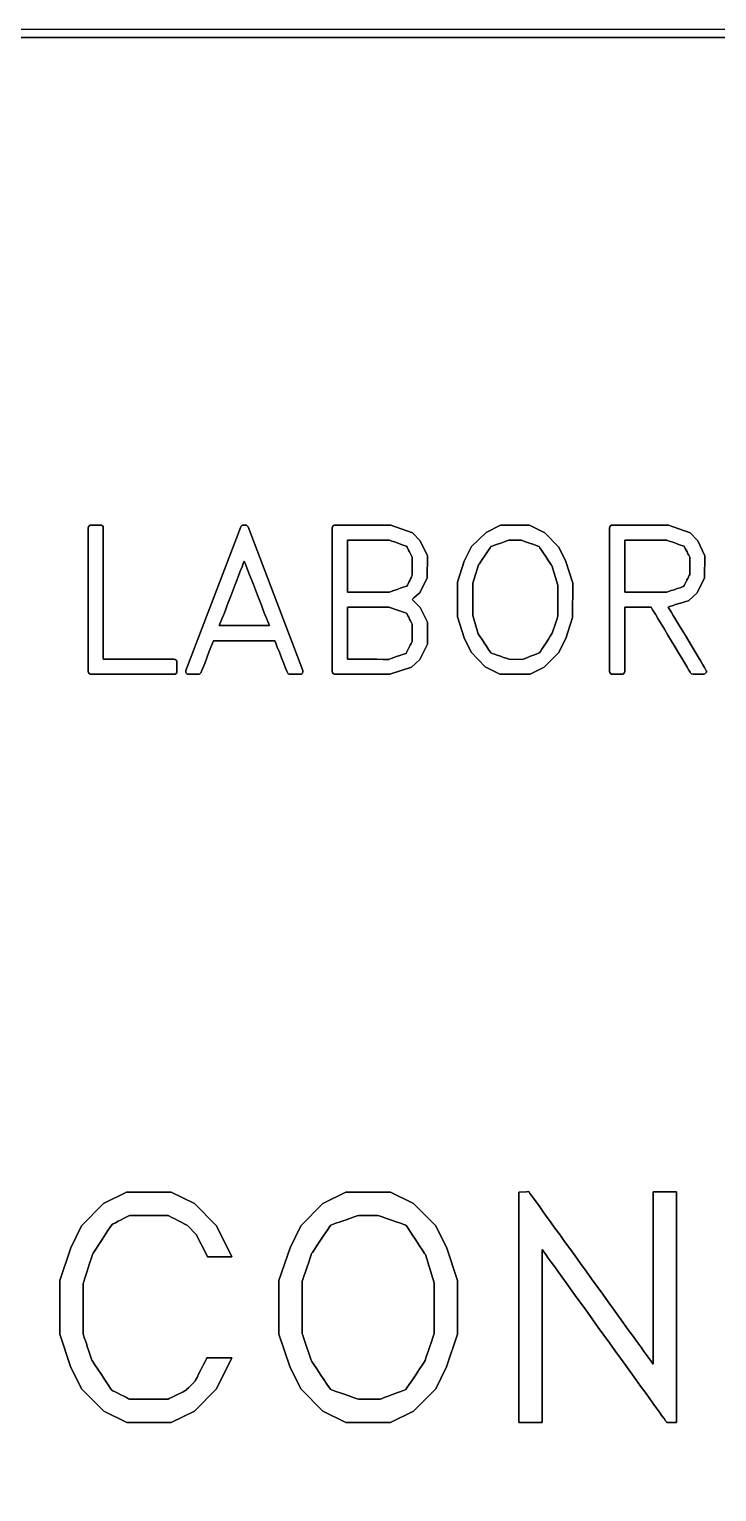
# Model space of a CAD drawing. Extents: x 5.5 to 12.5, y 5.1 to 18.5.
# Drawn here: x 10.56 to 11.406, y 16.7 to 18.498 of the extents above; entities that cross this region are included whole.
import ezdxf

# ---------------------------------------------------------------- set-up
doc = ezdxf.new("R2010")
doc.units = 0
doc.header["$MEASUREMENT"] = 0
doc.layers.get('0').update_dxf_attribs({"linetype": 'CONTINUOUS'})

msp = doc.modelspace()

# ---------------------------------------------------------------- linework, layer by layer
at = {"color": 7}
for points in [[(10.9494, 17.068), (11.0031, 17.068), (11.0042, 17.068), (11.0327, 17.0541), (11.06, 17.0267), (11.0734, 16.999), (11.0868, 16.9593), (11.0868, 16.8934), (11.0731, 16.8531), (11.06, 16.826), (11.0327, 16.7986), (11.0042, 16.7847), (10.9494, 16.7847), (10.9211, 16.7986), (10.8939, 16.826), (10.8805, 16.8536), (10.867, 16.8934), (10.867, 16.9593), (10.8808, 16.9995), (10.8939, 17.0267), (10.9211, 17.0541)], [(10.8808, 16.9995), (10.867, 16.9593), (10.867, 16.8934), (10.8805, 16.8536), (10.8939, 16.826), (10.9211, 16.7986), (10.9494, 16.7847), (11.0042, 16.7847), (11.0327, 16.7986), (11.06, 16.826), (11.0731, 16.8531), (11.0868, 16.8934), (11.0868, 16.9593), (11.0734, 16.999), (11.06, 17.0267), (11.0327, 17.0541), (11.0042, 17.068), (11.0031, 17.068), (10.9494, 17.068), (10.9211, 17.0541), (10.8939, 17.0267)]]:
    msp.add_lwpolyline(points, close=True, dxfattribs=at)
for points, knots in [([(12.1297, 18.4983), (12.1297, 18.4983), (5.8796, 18.4983), (5.8796, 18.4983), (5.6701, 18.4983), (5.4996, 18.3279), (5.4996, 18.1183), (5.4996, 18.1183), (5.4996, 5.8684), (5.4996, 5.8684), (5.4996, 5.6589), (5.6701, 5.4884), (5.8796, 5.4884), (5.8796, 5.4884), (12.1297, 5.4884), (12.1297, 5.4884), (12.3391, 5.4884), (12.5097, 5.6589), (12.5097, 5.8684), (12.5097, 5.8684), (12.5097, 18.1183), (12.5097, 18.1183), (12.5097, 18.3279), (12.3391, 18.4983), (12.1297, 18.4983)], [0, 0, 0, 0, 1, 1, 1, 2, 2, 2, 3, 3, 3, 4, 4, 4, 5, 5, 5, 6, 6, 6, 7, 7, 7, 8, 8, 8, 8]), ([(12.1297, 18.4883), (12.1297, 18.4883), (5.8796, 18.4883), (5.8796, 18.4883), (5.6756, 18.4883), (5.5096, 18.3224), (5.5096, 18.1183), (5.5096, 18.1183), (5.5096, 5.8684), (5.5096, 5.8684), (5.5096, 5.6644), (5.6756, 5.4984), (5.8796, 5.4984), (5.8796, 5.4984), (12.1297, 5.4984), (12.1297, 5.4984), (12.1724, 5.4984), (12.213, 5.5056), (12.2513, 5.519), (12.2513, 5.519), (12.2489, 5.519), (12.2489, 5.519), (12.2489, 5.519), (12.2382, 5.5232), (12.2382, 5.5232), (12.2382, 5.5232), (12.2341, 5.5273), (12.2341, 5.5273), (12.2341, 5.5273), (12.231, 5.5332), (12.231, 5.5332), (12.2313, 5.5325), (12.2323, 5.5325), (12.233, 5.5321), (12.2327, 5.5328), (12.2323, 5.5339), (12.2323, 5.5339), (12.232, 5.5345), (12.2316, 5.5352), (12.2316, 5.5359), (12.2316, 5.537), (12.2323, 5.538), (12.2334, 5.5383), (12.2351, 5.539), (12.2365, 5.5383), (12.2372, 5.5363), (12.2372, 5.5363), (12.2378, 5.5356), (12.2382, 5.5349), (12.2382, 5.5352), (12.2389, 5.5356), (12.2389, 5.5359), (12.2389, 5.5363), (12.2389, 5.5366), (12.2385, 5.537), (12.2385, 5.537), (12.2406, 5.5321), (12.2406, 5.5321), (12.2406, 5.5321), (12.2423, 5.5304), (12.2434, 5.5297), (12.2444, 5.5294), (12.2502, 5.5273), (12.2502, 5.5273), (12.2502, 5.5273), (12.2578, 5.527), (12.2578, 5.527), (12.2578, 5.527), (12.2647, 5.5294), (12.2661, 5.5297), (12.2668, 5.5304), (12.2699, 5.5335), (12.2706, 5.5342), (12.2709, 5.5356), (12.273, 5.5414), (12.273, 5.5414), (12.273, 5.5414), (12.2733, 5.5463), (12.2733, 5.5463), (12.2733, 5.5463), (12.2709, 5.5528), (12.2706, 5.5542), (12.2699, 5.5549), (12.2668, 5.558), (12.2657, 5.559), (12.2647, 5.5594), (12.2589, 5.5614), (12.2589, 5.5614), (12.2589, 5.5614), (12.2513, 5.5614), (12.2513, 5.5614), (12.2513, 5.5614), (12.2444, 5.5594), (12.243, 5.559), (12.2423, 5.558), (12.2396, 5.5552), (12.2396, 5.5552), (12.2385, 5.5542), (12.2368, 5.5538), (12.2354, 5.5545), (12.2341, 5.5552), (12.2334, 5.5566), (12.2334, 5.558), (12.2334, 5.558), (12.2368, 5.5879), (12.2368, 5.5879), (12.2368, 5.5897), (12.2385, 5.591), (12.2403, 5.591), (12.2403, 5.591), (12.2713, 5.591), (12.2713, 5.591), (12.2733, 5.591), (12.2747, 5.589), (12.2747, 5.5869), (12.2747, 5.5848), (12.2733, 5.5828), (12.2713, 5.5828), (12.2713, 5.5828), (12.2496, 5.5828), (12.2447, 5.5828), (12.244, 5.5793), (12.2437, 5.5735), (12.243, 5.5676), (12.2461, 5.5687), (12.2499, 5.5697), (12.2499, 5.5697), (12.2499, 5.5697), (12.2602, 5.5697), (12.2602, 5.5697), (12.2602, 5.5697), (12.2695, 5.5666), (12.2695, 5.5666), (12.2702, 5.5662), (12.2706, 5.5659), (12.2709, 5.5656), (12.2709, 5.5656), (12.2775, 5.5594), (12.2775, 5.5594), (12.2778, 5.559), (12.2781, 5.5583), (12.2781, 5.558), (12.2781, 5.558), (12.2816, 5.5473), (12.2816, 5.5473), (12.2816, 5.5473), (12.2812, 5.5401), (12.2812, 5.5401), (12.2812, 5.5401), (12.2781, 5.5308), (12.2781, 5.5308), (12.2781, 5.5301), (12.2778, 5.5297), (12.2775, 5.5294), (12.2775, 5.5294), (12.2771, 5.529), (12.2771, 5.529), (12.408, 5.5862), (12.4997, 5.7168), (12.4997, 5.8684), (12.4997, 5.8684), (12.4997, 18.1183), (12.4997, 18.1183), (12.4997, 18.3224), (12.3336, 18.4883), (12.1297, 18.4883)], [0, 0, 0, 0, 1, 1, 1, 2, 2, 2, 3, 3, 3, 4, 4, 4, 5, 5, 5, 6, 6, 6, 7, 7, 7, 8, 8, 8, 9, 9, 9, 10, 10, 10, 11, 11, 11, 12, 12, 12, 13, 13, 13, 14, 14, 14, 15, 15, 15, 16, 16, 16, 17, 17, 17, 18, 18, 18, 19, 19, 19, 20, 20, 20, 21, 21, 21, 22, 22, 22, 23, 23, 23, 24, 24, 24, 25, 25, 25, 26, 26, 26, 27, 27, 27, 28, 28, 28, 29, 29, 29, 30, 30, 30, 31, 31, 31, 32, 32, 32, 33, 33, 33, 34, 34, 34, 35, 35, 35, 36, 36, 36, 37, 37, 37, 38, 38, 38, 39, 39, 39, 40, 40, 40, 41, 41, 41, 42, 42, 42, 43, 43, 43, 44, 44, 44, 45, 45, 45, 46, 46, 46, 47, 47, 47, 48, 48, 48, 49, 49, 49, 50, 50, 50, 51, 51, 51, 52, 52, 52, 53, 53, 53, 54, 54, 54, 55, 55, 55, 55]), ([(12.4997, 5.8684), (12.4997, 5.7168), (12.408, 5.5862), (12.2771, 5.529), (12.2771, 5.529), (12.2775, 5.5294), (12.2775, 5.5294), (12.2778, 5.5297), (12.2781, 5.5301), (12.2781, 5.5308), (12.2781, 5.5308), (12.2812, 5.5401), (12.2812, 5.5401), (12.2812, 5.5401), (12.2816, 5.5473), (12.2816, 5.5473), (12.2816, 5.5473), (12.2781, 5.558), (12.2781, 5.558), (12.2781, 5.5583), (12.2778, 5.559), (12.2775, 5.5594), (12.2775, 5.5594), (12.2709, 5.5656), (12.2709, 5.5656), (12.2706, 5.5659), (12.2702, 5.5662), (12.2695, 5.5666), (12.2695, 5.5666), (12.2602, 5.5697), (12.2602, 5.5697), (12.2602, 5.5697), (12.2499, 5.5697), (12.2499, 5.5697), (12.2499, 5.5697), (12.2461, 5.5687), (12.243, 5.5676), (12.2437, 5.5735), (12.244, 5.5793), (12.2447, 5.5828), (12.2496, 5.5828), (12.2713, 5.5828), (12.2713, 5.5828), (12.2733, 5.5828), (12.2747, 5.5848), (12.2747, 5.5869), (12.2747, 5.589), (12.2733, 5.591), (12.2713, 5.591), (12.2713, 5.591), (12.2403, 5.591), (12.2403, 5.591), (12.2385, 5.591), (12.2368, 5.5897), (12.2368, 5.5879), (12.2368, 5.5879), (12.2334, 5.558), (12.2334, 5.558), (12.2334, 5.5566), (12.2341, 5.5552), (12.2354, 5.5545), (12.2368, 5.5538), (12.2385, 5.5542), (12.2396, 5.5552), (12.2396, 5.5552), (12.2423, 5.558), (12.243, 5.559), (12.2444, 5.5594), (12.2513, 5.5614), (12.2513, 5.5614), (12.2513, 5.5614), (12.2589, 5.5614), (12.2589, 5.5614), (12.2589, 5.5614), (12.2647, 5.5594), (12.2657, 5.559), (12.2668, 5.558), (12.2699, 5.5549), (12.2706, 5.5542), (12.2709, 5.5528), (12.2733, 5.5463), (12.2733, 5.5463), (12.2733, 5.5463), (12.273, 5.5414), (12.273, 5.5414), (12.273, 5.5414), (12.2709, 5.5356), (12.2706, 5.5342), (12.2699, 5.5335), (12.2668, 5.5304), (12.2661, 5.5297), (12.2647, 5.5294), (12.2578, 5.527), (12.2578, 5.527), (12.2578, 5.527), (12.2502, 5.5273), (12.2502, 5.5273), (12.2502, 5.5273), (12.2444, 5.5294), (12.2434, 5.5297), (12.2423, 5.5304), (12.2406, 5.5321), (12.2406, 5.5321), (12.2406, 5.5321), (12.2385, 5.537), (12.2385, 5.537), (12.2389, 5.5366), (12.2389, 5.5363), (12.2389, 5.5359), (12.2389, 5.5356), (12.2382, 5.5352), (12.2382, 5.5349), (12.2378, 5.5356), (12.2372, 5.5363), (12.2372, 5.5363), (12.2365, 5.5383), (12.2351, 5.539), (12.2334, 5.5383), (12.2323, 5.538), (12.2316, 5.537), (12.2316, 5.5359), (12.2316, 5.5352), (12.232, 5.5345), (12.2323, 5.5339), (12.2323, 5.5339), (12.2327, 5.5328), (12.233, 5.5321), (12.2323, 5.5325), (12.2313, 5.5325), (12.231, 5.5332), (12.231, 5.5332), (12.2341, 5.5273), (12.2341, 5.5273), (12.2341, 5.5273), (12.2382, 5.5232), (12.2382, 5.5232), (12.2382, 5.5232), (12.2489, 5.519), (12.2489, 5.519), (12.2489, 5.519), (12.2513, 5.519), (12.2513, 5.519), (12.213, 5.5056), (12.1724, 5.4984), (12.1297, 5.4984), (12.1297, 5.4984), (5.8796, 5.4984), (5.8796, 5.4984), (5.6756, 5.4984), (5.5096, 5.6644), (5.5096, 5.8684), (5.5096, 5.8684), (5.5096, 18.1183), (5.5096, 18.1183), (5.5096, 18.3224), (5.6756, 18.4883), (5.8796, 18.4883), (5.8796, 18.4883), (12.1297, 18.4883), (12.1297, 18.4883), (12.3336, 18.4883), (12.4997, 18.3224), (12.4997, 18.1183), (12.4997, 18.1183), (12.4997, 5.8684), (12.4997, 5.8684)], [0, 0, 0, 0, 1, 1, 1, 2, 2, 2, 3, 3, 3, 4, 4, 4, 5, 5, 5, 6, 6, 6, 7, 7, 7, 8, 8, 8, 9, 9, 9, 10, 10, 10, 11, 11, 11, 12, 12, 12, 13, 13, 13, 14, 14, 14, 15, 15, 15, 16, 16, 16, 17, 17, 17, 18, 18, 18, 19, 19, 19, 20, 20, 20, 21, 21, 21, 22, 22, 22, 23, 23, 23, 24, 24, 24, 25, 25, 25, 26, 26, 26, 27, 27, 27, 28, 28, 28, 29, 29, 29, 30, 30, 30, 31, 31, 31, 32, 32, 32, 33, 33, 33, 34, 34, 34, 35, 35, 35, 36, 36, 36, 37, 37, 37, 38, 38, 38, 39, 39, 39, 40, 40, 40, 41, 41, 41, 42, 42, 42, 43, 43, 43, 44, 44, 44, 45, 45, 45, 46, 46, 46, 47, 47, 47, 48, 48, 48, 49, 49, 49, 50, 50, 50, 51, 51, 51, 52, 52, 52, 53, 53, 53, 54, 54, 54, 55, 55, 55, 55]), ([(10.6324, 17.885), (10.6324, 17.8869), (10.6341, 17.8885), (10.6359, 17.8885), (10.6359, 17.8885), (10.6476, 17.8885), (10.6476, 17.8885), (10.6497, 17.8885), (10.651, 17.8869), (10.651, 17.885), (10.651, 17.885), (10.651, 17.7302), (10.651, 17.7235), (10.6576, 17.7235), (10.7378, 17.7235), (10.7378, 17.7235), (10.7399, 17.7235), (10.7416, 17.7219), (10.7416, 17.72), (10.7416, 17.72), (10.7416, 17.7083), (10.7416, 17.7083), (10.7416, 17.7064), (10.7399, 17.7049), (10.7378, 17.7049), (10.7378, 17.7049), (10.6359, 17.7049), (10.6359, 17.7049), (10.6341, 17.7049), (10.6324, 17.7064), (10.6324, 17.7083), (10.6324, 17.7083), (10.6324, 17.885), (10.6324, 17.885)], [0, 0, 0, 0, 1, 1, 1, 2, 2, 2, 3, 3, 3, 4, 4, 4, 5, 5, 5, 6, 6, 6, 7, 7, 7, 8, 8, 8, 9, 9, 9, 10, 10, 10, 11, 11, 11, 11]), ([(10.6359, 17.7049), (10.6359, 17.7049), (10.7378, 17.7049), (10.7378, 17.7049), (10.7399, 17.7049), (10.7416, 17.7064), (10.7416, 17.7083), (10.7416, 17.7083), (10.7416, 17.72), (10.7416, 17.72), (10.7416, 17.7219), (10.7399, 17.7235), (10.7378, 17.7235), (10.7378, 17.7235), (10.6576, 17.7235), (10.651, 17.7235), (10.651, 17.7302), (10.651, 17.885), (10.651, 17.885), (10.651, 17.8869), (10.6497, 17.8885), (10.6476, 17.8885), (10.6476, 17.8885), (10.6359, 17.8885), (10.6359, 17.8885), (10.6341, 17.8885), (10.6324, 17.8869), (10.6324, 17.885), (10.6324, 17.885), (10.6324, 17.7083), (10.6324, 17.7083), (10.6324, 17.7064), (10.6341, 17.7049), (10.6359, 17.7049)], [0, 0, 0, 0, 1, 1, 1, 2, 2, 2, 3, 3, 3, 4, 4, 4, 5, 5, 5, 6, 6, 6, 7, 7, 7, 8, 8, 8, 9, 9, 9, 10, 10, 10, 11, 11, 11, 11]), ([(10.7527, 17.7095), (10.7527, 17.7095), (10.8202, 17.8862), (10.8202, 17.8862), (10.8205, 17.8876), (10.8219, 17.8885), (10.8233, 17.8885), (10.8233, 17.8885), (10.8257, 17.8885), (10.8257, 17.8885), (10.8271, 17.8885), (10.8285, 17.8876), (10.8291, 17.8862), (10.8291, 17.8862), (10.8963, 17.7095), (10.8963, 17.7095), (10.8967, 17.7085), (10.8967, 17.7073), (10.896, 17.7064), (10.8953, 17.7054), (10.8943, 17.7049), (10.8932, 17.7049), (10.8932, 17.7049), (10.8805, 17.7049), (10.8805, 17.7049), (10.8791, 17.7049), (10.8777, 17.7057), (10.8774, 17.7071), (10.8774, 17.7071), (10.8636, 17.7422), (10.8619, 17.746), (10.8577, 17.746), (10.7909, 17.746), (10.7864, 17.746), (10.785, 17.7422), (10.7713, 17.7071), (10.7713, 17.7071), (10.7706, 17.7057), (10.7695, 17.7049), (10.7678, 17.7049), (10.7678, 17.7049), (10.7558, 17.7049), (10.7558, 17.7049), (10.7547, 17.7049), (10.7537, 17.7054), (10.753, 17.7064), (10.7523, 17.7073), (10.7523, 17.7085), (10.7527, 17.7095)], [0, 0, 0, 0, 1, 1, 1, 2, 2, 2, 3, 3, 3, 4, 4, 4, 5, 5, 5, 6, 6, 6, 7, 7, 7, 8, 8, 8, 9, 9, 9, 10, 10, 10, 11, 11, 11, 12, 12, 12, 13, 13, 13, 14, 14, 14, 15, 15, 15, 16, 16, 16, 16]), ([(10.7558, 17.7049), (10.7558, 17.7049), (10.7678, 17.7049), (10.7678, 17.7049), (10.7695, 17.7049), (10.7706, 17.7057), (10.7713, 17.7071), (10.7713, 17.7071), (10.785, 17.7422), (10.7864, 17.746), (10.7909, 17.746), (10.8577, 17.746), (10.8619, 17.746), (10.8636, 17.7422), (10.8774, 17.7071), (10.8774, 17.7071), (10.8777, 17.7057), (10.8791, 17.7049), (10.8805, 17.7049), (10.8805, 17.7049), (10.8932, 17.7049), (10.8932, 17.7049), (10.8943, 17.7049), (10.8953, 17.7054), (10.896, 17.7064), (10.8967, 17.7073), (10.8967, 17.7085), (10.8963, 17.7095), (10.8963, 17.7095), (10.8291, 17.8862), (10.8291, 17.8862), (10.8285, 17.8876), (10.8271, 17.8885), (10.8257, 17.8885), (10.8257, 17.8885), (10.8233, 17.8885), (10.8233, 17.8885), (10.8219, 17.8885), (10.8205, 17.8876), (10.8202, 17.8862), (10.8202, 17.8862), (10.7527, 17.7095), (10.7527, 17.7095), (10.7523, 17.7085), (10.7523, 17.7073), (10.753, 17.7064), (10.7537, 17.7054), (10.7547, 17.7049), (10.7558, 17.7049)], [0, 0, 0, 0, 1, 1, 1, 2, 2, 2, 3, 3, 3, 4, 4, 4, 5, 5, 5, 6, 6, 6, 7, 7, 7, 8, 8, 8, 9, 9, 9, 10, 10, 10, 11, 11, 11, 12, 12, 12, 13, 13, 13, 14, 14, 14, 15, 15, 15, 16, 16, 16, 16]), ([(10.9325, 17.885), (10.9325, 17.8869), (10.9342, 17.8885), (10.9359, 17.8885), (10.9359, 17.8885), (11.0048, 17.8883), (11.0048, 17.8883), (11.0048, 17.8883), (11.0314, 17.8788), (11.0314, 17.8788), (11.0314, 17.8788), (11.041, 17.8692), (11.041, 17.8692), (11.041, 17.8692), (11.05, 17.8506), (11.05, 17.8506), (11.05, 17.8506), (11.0496, 17.8234), (11.0496, 17.8234), (11.0496, 17.8234), (11.0403, 17.8053), (11.0403, 17.8053), (11.0403, 17.8053), (11.0327, 17.7984), (11.031, 17.7968), (11.031, 17.7968), (11.0314, 17.7967), (11.0314, 17.7967), (11.0314, 17.7967), (11.041, 17.787), (11.041, 17.787), (11.041, 17.787), (11.0496, 17.7698), (11.0496, 17.7698), (11.0496, 17.7693), (11.05, 17.7688), (11.05, 17.7683), (11.05, 17.7683), (11.05, 17.7426), (11.05, 17.7426), (11.05, 17.7421), (11.0496, 17.7416), (11.0496, 17.741), (11.0496, 17.741), (11.0403, 17.7231), (11.0403, 17.7231), (11.0403, 17.7231), (11.03, 17.7135), (11.03, 17.7135), (11.03, 17.7135), (11.0035, 17.7049), (11.0035, 17.7049), (11.0035, 17.7049), (10.9359, 17.7049), (10.9359, 17.7049), (10.9342, 17.7049), (10.9325, 17.7064), (10.9325, 17.7083), (10.9325, 17.7083), (10.9325, 17.885), (10.9325, 17.885)], [0, 0, 0, 0, 1, 1, 1, 2, 2, 2, 3, 3, 3, 4, 4, 4, 5, 5, 5, 6, 6, 6, 7, 7, 7, 8, 8, 8, 9, 9, 9, 10, 10, 10, 11, 11, 11, 12, 12, 12, 13, 13, 13, 14, 14, 14, 15, 15, 15, 16, 16, 16, 17, 17, 17, 18, 18, 18, 19, 19, 19, 20, 20, 20, 20]), ([(10.9359, 17.7049), (10.9359, 17.7049), (11.0035, 17.7049), (11.0035, 17.7049), (11.0035, 17.7049), (11.03, 17.7135), (11.03, 17.7135), (11.03, 17.7135), (11.0403, 17.7231), (11.0403, 17.7231), (11.0403, 17.7231), (11.0496, 17.741), (11.0496, 17.741), (11.0496, 17.7416), (11.05, 17.7421), (11.05, 17.7426), (11.05, 17.7426), (11.05, 17.7683), (11.05, 17.7683), (11.05, 17.7688), (11.0496, 17.7693), (11.0496, 17.7698), (11.0496, 17.7698), (11.041, 17.787), (11.041, 17.787), (11.041, 17.787), (11.0314, 17.7967), (11.0314, 17.7967), (11.0314, 17.7967), (11.031, 17.7968), (11.031, 17.7968), (11.0327, 17.7984), (11.0403, 17.8053), (11.0403, 17.8053), (11.0403, 17.8053), (11.0496, 17.8234), (11.0496, 17.8234), (11.0496, 17.8234), (11.05, 17.8506), (11.05, 17.8506), (11.05, 17.8506), (11.041, 17.8692), (11.041, 17.8692), (11.041, 17.8692), (11.0314, 17.8788), (11.0314, 17.8788), (11.0314, 17.8788), (11.0048, 17.8883), (11.0048, 17.8883), (11.0048, 17.8883), (10.9359, 17.8885), (10.9359, 17.8885), (10.9342, 17.8885), (10.9325, 17.8869), (10.9325, 17.885), (10.9325, 17.885), (10.9325, 17.7083), (10.9325, 17.7083), (10.9325, 17.7064), (10.9342, 17.7049), (10.9359, 17.7049)], [0, 0, 0, 0, 1, 1, 1, 2, 2, 2, 3, 3, 3, 4, 4, 4, 5, 5, 5, 6, 6, 6, 7, 7, 7, 8, 8, 8, 9, 9, 9, 10, 10, 10, 11, 11, 11, 12, 12, 12, 13, 13, 13, 14, 14, 14, 15, 15, 15, 16, 16, 16, 17, 17, 17, 18, 18, 18, 19, 19, 19, 20, 20, 20, 20]), ([(11.0868, 17.8184), (11.0868, 17.8184), (11.0951, 17.844), (11.0951, 17.844), (11.0951, 17.844), (11.1041, 17.862), (11.1041, 17.862), (11.1041, 17.862), (11.122, 17.8795), (11.122, 17.8795), (11.122, 17.8795), (11.1389, 17.8881), (11.1389, 17.8881), (11.1395, 17.8883), (11.1399, 17.8885), (11.1406, 17.8885), (11.1406, 17.8885), (11.1743, 17.8885), (11.1743, 17.8885), (11.175, 17.8885), (11.1754, 17.8883), (11.1761, 17.8881), (11.1761, 17.8881), (11.194, 17.8788), (11.194, 17.8788), (11.194, 17.8788), (11.2115, 17.8611), (11.2115, 17.8611), (11.2115, 17.8611), (11.2202, 17.8435), (11.2202, 17.8435), (11.2202, 17.8435), (11.2284, 17.8184), (11.2284, 17.8184), (11.2288, 17.818), (11.2288, 17.8177), (11.2288, 17.8173), (11.2288, 17.8173), (11.2284, 17.7746), (11.2284, 17.7746), (11.2284, 17.7746), (11.2198, 17.7491), (11.2198, 17.7491), (11.2198, 17.7491), (11.2109, 17.7312), (11.2109, 17.7312), (11.2109, 17.7312), (11.1933, 17.7136), (11.1933, 17.7136), (11.1933, 17.7136), (11.1761, 17.7052), (11.1761, 17.7052), (11.1754, 17.705), (11.175, 17.7049), (11.1743, 17.7049), (11.1743, 17.7049), (11.1406, 17.7049), (11.1406, 17.7049), (11.1399, 17.7049), (11.1395, 17.705), (11.1389, 17.7052), (11.1389, 17.7052), (11.1209, 17.7143), (11.1209, 17.7143), (11.1209, 17.7143), (11.1034, 17.7323), (11.1034, 17.7323), (11.1034, 17.7323), (11.0951, 17.7496), (11.0951, 17.7496), (11.0951, 17.7496), (11.0868, 17.7758), (11.0868, 17.7758), (11.0868, 17.7758), (11.0868, 17.8184), (11.0868, 17.8184)], [0, 0, 0, 0, 1, 1, 1, 2, 2, 2, 3, 3, 3, 4, 4, 4, 5, 5, 5, 6, 6, 6, 7, 7, 7, 8, 8, 8, 9, 9, 9, 10, 10, 10, 11, 11, 11, 12, 12, 12, 13, 13, 13, 14, 14, 14, 15, 15, 15, 16, 16, 16, 17, 17, 17, 18, 18, 18, 19, 19, 19, 20, 20, 20, 21, 21, 21, 22, 22, 22, 23, 23, 23, 24, 24, 24, 25, 25, 25, 25]), ([(11.1034, 17.7323), (11.1034, 17.7323), (11.1209, 17.7143), (11.1209, 17.7143), (11.1209, 17.7143), (11.1389, 17.7052), (11.1389, 17.7052), (11.1395, 17.705), (11.1399, 17.7049), (11.1406, 17.7049), (11.1406, 17.7049), (11.1743, 17.7049), (11.1743, 17.7049), (11.175, 17.7049), (11.1754, 17.705), (11.1761, 17.7052), (11.1761, 17.7052), (11.1933, 17.7136), (11.1933, 17.7136), (11.1933, 17.7136), (11.2109, 17.7312), (11.2109, 17.7312), (11.2109, 17.7312), (11.2198, 17.7491), (11.2198, 17.7491), (11.2198, 17.7491), (11.2284, 17.7746), (11.2284, 17.7746), (11.2284, 17.7746), (11.2288, 17.8173), (11.2288, 17.8173), (11.2288, 17.8177), (11.2288, 17.818), (11.2284, 17.8184), (11.2284, 17.8184), (11.2202, 17.8435), (11.2202, 17.8435), (11.2202, 17.8435), (11.2115, 17.8611), (11.2115, 17.8611), (11.2115, 17.8611), (11.194, 17.8788), (11.194, 17.8788), (11.194, 17.8788), (11.1761, 17.8881), (11.1761, 17.8881), (11.1754, 17.8883), (11.175, 17.8885), (11.1743, 17.8885), (11.1743, 17.8885), (11.1406, 17.8885), (11.1406, 17.8885), (11.1399, 17.8885), (11.1395, 17.8883), (11.1389, 17.8881), (11.1389, 17.8881), (11.122, 17.8795), (11.122, 17.8795), (11.122, 17.8795), (11.1041, 17.862), (11.1041, 17.862), (11.1041, 17.862), (11.0951, 17.844), (11.0951, 17.844), (11.0951, 17.844), (11.0868, 17.8184), (11.0868, 17.8184), (11.0868, 17.8184), (11.0868, 17.7758), (11.0868, 17.7758), (11.0868, 17.7758), (11.0951, 17.7496), (11.0951, 17.7496), (11.0951, 17.7496), (11.1034, 17.7323), (11.1034, 17.7323)], [0, 0, 0, 0, 1, 1, 1, 2, 2, 2, 3, 3, 3, 4, 4, 4, 5, 5, 5, 6, 6, 6, 7, 7, 7, 8, 8, 8, 9, 9, 9, 10, 10, 10, 11, 11, 11, 12, 12, 12, 13, 13, 13, 14, 14, 14, 15, 15, 15, 16, 16, 16, 17, 17, 17, 18, 18, 18, 19, 19, 19, 20, 20, 20, 21, 21, 21, 22, 22, 22, 23, 23, 23, 24, 24, 24, 25, 25, 25, 25]), ([(11.2739, 17.885), (11.2739, 17.8869), (11.2756, 17.8885), (11.2773, 17.8885), (11.2773, 17.8885), (11.3462, 17.8883), (11.3462, 17.8883), (11.3462, 17.8883), (11.3728, 17.8788), (11.3728, 17.8788), (11.3728, 17.8788), (11.3824, 17.8692), (11.3824, 17.8692), (11.3824, 17.8692), (11.391, 17.8506), (11.391, 17.8506), (11.391, 17.8506), (11.3907, 17.8234), (11.3907, 17.8234), (11.3907, 17.8234), (11.3817, 17.8053), (11.3817, 17.8053), (11.3817, 17.8053), (11.3714, 17.7958), (11.3714, 17.7958), (11.3714, 17.7958), (11.3483, 17.7884), (11.3459, 17.7877), (11.3514, 17.7788), (11.3924, 17.7102), (11.3924, 17.7102), (11.3928, 17.7095), (11.3931, 17.709), (11.3931, 17.7083), (11.3931, 17.7078), (11.3928, 17.7071), (11.3924, 17.7066), (11.3917, 17.7056), (11.3907, 17.7049), (11.3897, 17.7049), (11.3897, 17.7049), (11.3762, 17.7049), (11.3762, 17.7049), (11.3752, 17.7049), (11.3742, 17.7056), (11.3735, 17.7066), (11.3735, 17.7066), (11.327, 17.7841), (11.3249, 17.7874), (11.3218, 17.7874), (11.298, 17.7874), (11.2925, 17.7874), (11.2925, 17.781), (11.2925, 17.7083), (11.2925, 17.7083), (11.2925, 17.7064), (11.2911, 17.7049), (11.2891, 17.7049), (11.2891, 17.7049), (11.2773, 17.7049), (11.2773, 17.7049), (11.2756, 17.7049), (11.2739, 17.7064), (11.2739, 17.7083), (11.2739, 17.7083), (11.2739, 17.885), (11.2739, 17.885)], [0, 0, 0, 0, 1, 1, 1, 2, 2, 2, 3, 3, 3, 4, 4, 4, 5, 5, 5, 6, 6, 6, 7, 7, 7, 8, 8, 8, 9, 9, 9, 10, 10, 10, 11, 11, 11, 12, 12, 12, 13, 13, 13, 14, 14, 14, 15, 15, 15, 16, 16, 16, 17, 17, 17, 18, 18, 18, 19, 19, 19, 20, 20, 20, 21, 21, 21, 22, 22, 22, 22]), ([(11.2773, 17.7049), (11.2773, 17.7049), (11.2891, 17.7049), (11.2891, 17.7049), (11.2911, 17.7049), (11.2925, 17.7064), (11.2925, 17.7083), (11.2925, 17.7083), (11.2925, 17.781), (11.2925, 17.7874), (11.298, 17.7874), (11.3218, 17.7874), (11.3249, 17.7874), (11.327, 17.7841), (11.3735, 17.7066), (11.3735, 17.7066), (11.3742, 17.7056), (11.3752, 17.7049), (11.3762, 17.7049), (11.3762, 17.7049), (11.3897, 17.7049), (11.3897, 17.7049), (11.3907, 17.7049), (11.3917, 17.7056), (11.3924, 17.7066), (11.3928, 17.7071), (11.3931, 17.7078), (11.3931, 17.7083), (11.3931, 17.709), (11.3928, 17.7095), (11.3924, 17.7102), (11.3924, 17.7102), (11.3514, 17.7788), (11.3459, 17.7877), (11.3483, 17.7884), (11.3714, 17.7958), (11.3714, 17.7958), (11.3714, 17.7958), (11.3817, 17.8053), (11.3817, 17.8053), (11.3817, 17.8053), (11.3907, 17.8234), (11.3907, 17.8234), (11.3907, 17.8234), (11.391, 17.8506), (11.391, 17.8506), (11.391, 17.8506), (11.3824, 17.8692), (11.3824, 17.8692), (11.3824, 17.8692), (11.3728, 17.8788), (11.3728, 17.8788), (11.3728, 17.8788), (11.3462, 17.8883), (11.3462, 17.8883), (11.3462, 17.8883), (11.2773, 17.8885), (11.2773, 17.8885), (11.2756, 17.8885), (11.2739, 17.8869), (11.2739, 17.885), (11.2739, 17.885), (11.2739, 17.7083), (11.2739, 17.7083), (11.2739, 17.7064), (11.2756, 17.7049), (11.2773, 17.7049)], [0, 0, 0, 0, 1, 1, 1, 2, 2, 2, 3, 3, 3, 4, 4, 4, 5, 5, 5, 6, 6, 6, 7, 7, 7, 8, 8, 8, 9, 9, 9, 10, 10, 10, 11, 11, 11, 12, 12, 12, 13, 13, 13, 14, 14, 14, 15, 15, 15, 16, 16, 16, 17, 17, 17, 18, 18, 18, 19, 19, 19, 20, 20, 20, 21, 21, 21, 22, 22, 22, 22]), ([(11.031, 17.8268), (11.031, 17.8282), (11.031, 17.8473), (11.031, 17.8489), (11.0303, 17.8502), (11.0252, 17.8604), (11.0241, 17.8625), (11.0217, 17.8632), (11.0031, 17.8699), (11.0031, 17.8699), (11.0031, 17.8699), (10.9573, 17.8699), (10.9514, 17.8699), (10.9514, 17.8639), (10.9514, 17.812), (10.9514, 17.806), (10.9573, 17.806), (11.0021, 17.8058), (11.0021, 17.8058), (11.0021, 17.8058), (11.0221, 17.8127), (11.0245, 17.8134), (11.0255, 17.8155), (11.0307, 17.8254), (11.031, 17.8268)], [0, 0, 0, 0, 1, 1, 1, 2, 2, 2, 3, 3, 3, 4, 4, 4, 5, 5, 5, 6, 6, 6, 7, 7, 7, 8, 8, 8, 8]), ([(10.9514, 17.806), (10.9514, 17.812), (10.9514, 17.8639), (10.9514, 17.8699), (10.9573, 17.8699), (11.0031, 17.8699), (11.0031, 17.8699), (11.0031, 17.8699), (11.0217, 17.8632), (11.0241, 17.8625), (11.0252, 17.8604), (11.0303, 17.8502), (11.031, 17.8489), (11.031, 17.8473), (11.031, 17.8282), (11.031, 17.8268), (11.0307, 17.8254), (11.0255, 17.8155), (11.0245, 17.8134), (11.0221, 17.8127), (11.0021, 17.8058), (11.0021, 17.8058), (11.0021, 17.8058), (10.9573, 17.806), (10.9514, 17.806)], [0, 0, 0, 0, 1, 1, 1, 2, 2, 2, 3, 3, 3, 4, 4, 4, 5, 5, 5, 6, 6, 6, 7, 7, 7, 8, 8, 8, 8]), ([(11.1278, 17.7312), (11.1299, 17.7304), (11.1499, 17.7235), (11.1499, 17.7235), (11.1499, 17.7235), (11.1668, 17.7233), (11.1668, 17.7233), (11.1668, 17.7233), (11.1857, 17.7307), (11.1878, 17.7314), (11.1888, 17.7331), (11.2029, 17.7548), (11.2033, 17.7555), (11.2036, 17.7564), (11.2102, 17.7763), (11.2102, 17.7763), (11.2102, 17.7763), (11.2102, 17.8144), (11.2102, 17.8144), (11.2102, 17.8144), (11.2026, 17.8387), (11.2026, 17.8387), (11.2026, 17.8387), (11.1881, 17.8604), (11.1871, 17.8621), (11.185, 17.8628), (11.1654, 17.8699), (11.1654, 17.8699), (11.1654, 17.8699), (11.1506, 17.8701), (11.1506, 17.8701), (11.1506, 17.8701), (11.1299, 17.8628), (11.1278, 17.8621), (11.1265, 17.8602), (11.1127, 17.8394), (11.1127, 17.8394), (11.1127, 17.8394), (11.1054, 17.817), (11.1054, 17.817), (11.1054, 17.817), (11.1054, 17.7772), (11.1054, 17.7772), (11.1054, 17.7772), (11.1123, 17.7546), (11.1123, 17.7546), (11.1123, 17.7546), (11.1268, 17.7329), (11.1278, 17.7312)], [0, 0, 0, 0, 1, 1, 1, 2, 2, 2, 3, 3, 3, 4, 4, 4, 5, 5, 5, 6, 6, 6, 7, 7, 7, 8, 8, 8, 9, 9, 9, 10, 10, 10, 11, 11, 11, 12, 12, 12, 13, 13, 13, 14, 14, 14, 15, 15, 15, 16, 16, 16, 16]), ([(11.1054, 17.7772), (11.1054, 17.7772), (11.1054, 17.817), (11.1054, 17.817), (11.1054, 17.817), (11.1127, 17.8394), (11.1127, 17.8394), (11.1127, 17.8394), (11.1265, 17.8602), (11.1278, 17.8621), (11.1299, 17.8628), (11.1506, 17.8701), (11.1506, 17.8701), (11.1506, 17.8701), (11.1654, 17.8699), (11.1654, 17.8699), (11.1654, 17.8699), (11.185, 17.8628), (11.1871, 17.8621), (11.1881, 17.8604), (11.2026, 17.8387), (11.2026, 17.8387), (11.2026, 17.8387), (11.2102, 17.8144), (11.2102, 17.8144), (11.2102, 17.8144), (11.2102, 17.7763), (11.2102, 17.7763), (11.2102, 17.7763), (11.2036, 17.7564), (11.2033, 17.7555), (11.2029, 17.7548), (11.1888, 17.7331), (11.1878, 17.7314), (11.1857, 17.7307), (11.1668, 17.7233), (11.1668, 17.7233), (11.1668, 17.7233), (11.1499, 17.7235), (11.1499, 17.7235), (11.1499, 17.7235), (11.1299, 17.7304), (11.1278, 17.7312), (11.1268, 17.7329), (11.1123, 17.7546), (11.1123, 17.7546), (11.1123, 17.7546), (11.1054, 17.7772), (11.1054, 17.7772)], [0, 0, 0, 0, 1, 1, 1, 2, 2, 2, 3, 3, 3, 4, 4, 4, 5, 5, 5, 6, 6, 6, 7, 7, 7, 8, 8, 8, 9, 9, 9, 10, 10, 10, 11, 11, 11, 12, 12, 12, 13, 13, 13, 14, 14, 14, 15, 15, 15, 16, 16, 16, 16]), ([(11.3724, 17.8275), (11.3724, 17.8291), (11.3724, 17.8473), (11.3724, 17.8489), (11.3717, 17.8502), (11.3666, 17.8604), (11.3655, 17.8625), (11.3631, 17.8632), (11.3442, 17.8699), (11.3442, 17.8699), (11.3442, 17.8699), (11.2987, 17.8699), (11.2925, 17.8699), (11.2925, 17.8639), (11.2925, 17.812), (11.2925, 17.806), (11.2987, 17.806), (11.3435, 17.8058), (11.3435, 17.8058), (11.3435, 17.8058), (11.3624, 17.812), (11.3649, 17.8129), (11.3659, 17.8149), (11.3717, 17.8263), (11.3724, 17.8275)], [0, 0, 0, 0, 1, 1, 1, 2, 2, 2, 3, 3, 3, 4, 4, 4, 5, 5, 5, 6, 6, 6, 7, 7, 7, 8, 8, 8, 8]), ([(11.2925, 17.806), (11.2925, 17.812), (11.2925, 17.8639), (11.2925, 17.8699), (11.2987, 17.8699), (11.3442, 17.8699), (11.3442, 17.8699), (11.3442, 17.8699), (11.3631, 17.8632), (11.3655, 17.8625), (11.3666, 17.8604), (11.3717, 17.8502), (11.3724, 17.8489), (11.3724, 17.8473), (11.3724, 17.8291), (11.3724, 17.8275), (11.3717, 17.8263), (11.3659, 17.8149), (11.3649, 17.8129), (11.3624, 17.812), (11.3435, 17.8058), (11.3435, 17.8058), (11.3435, 17.8058), (11.2987, 17.806), (11.2925, 17.806)], [0, 0, 0, 0, 1, 1, 1, 2, 2, 2, 3, 3, 3, 4, 4, 4, 5, 5, 5, 6, 6, 6, 7, 7, 7, 8, 8, 8, 8]), ([(10.7937, 17.7648), (10.8019, 17.7648), (10.8471, 17.7648), (10.8553, 17.7648), (10.8522, 17.7726), (10.8295, 17.831), (10.8243, 17.844), (10.8192, 17.831), (10.7968, 17.7724), (10.7937, 17.7648)], [0, 0, 0, 0, 1, 1, 1, 2, 2, 2, 3, 3, 3, 3]), ([(10.7937, 17.7648), (10.7968, 17.7724), (10.8192, 17.831), (10.8243, 17.844), (10.8295, 17.831), (10.8522, 17.7726), (10.8553, 17.7648), (10.8471, 17.7648), (10.8019, 17.7648), (10.7937, 17.7648)], [0, 0, 0, 0, 1, 1, 1, 2, 2, 2, 3, 3, 3, 3]), ([(11.0234, 17.7305), (11.0245, 17.7326), (11.0303, 17.744), (11.031, 17.7453), (11.031, 17.7467), (11.031, 17.7652), (11.031, 17.7667), (11.0303, 17.7679), (11.0252, 17.7777), (11.0245, 17.7798), (11.0221, 17.7805), (11.0028, 17.7874), (11.0028, 17.7874), (11.0028, 17.7874), (10.9573, 17.7874), (10.9514, 17.7874), (10.9514, 17.7813), (10.9514, 17.7295), (10.9514, 17.7235), (10.9573, 17.7235), (11.0021, 17.7233), (11.0021, 17.7233), (11.0021, 17.7233), (11.021, 17.7298), (11.0234, 17.7305)], [0, 0, 0, 0, 1, 1, 1, 2, 2, 2, 3, 3, 3, 4, 4, 4, 5, 5, 5, 6, 6, 6, 7, 7, 7, 8, 8, 8, 8]), ([(10.9514, 17.7874), (10.9573, 17.7874), (11.0028, 17.7874), (11.0028, 17.7874), (11.0028, 17.7874), (11.0221, 17.7805), (11.0245, 17.7798), (11.0252, 17.7777), (11.0303, 17.7679), (11.031, 17.7667), (11.031, 17.7652), (11.031, 17.7467), (11.031, 17.7453), (11.0303, 17.744), (11.0245, 17.7326), (11.0234, 17.7305), (11.021, 17.7298), (11.0021, 17.7233), (11.0021, 17.7233), (11.0021, 17.7233), (10.9573, 17.7235), (10.9514, 17.7235), (10.9514, 17.7295), (10.9514, 17.7813), (10.9514, 17.7874)], [0, 0, 0, 0, 1, 1, 1, 2, 2, 2, 3, 3, 3, 4, 4, 4, 5, 5, 5, 6, 6, 6, 7, 7, 7, 8, 8, 8, 8]), ([(10.5973, 16.9593), (10.5973, 16.9593), (10.6111, 16.9997), (10.6111, 16.9997), (10.6111, 16.9997), (10.6242, 17.0267), (10.6242, 17.0267), (10.6242, 17.0267), (10.6514, 17.0541), (10.6514, 17.0541), (10.6514, 17.0541), (10.6796, 17.068), (10.6796, 17.068), (10.6796, 17.068), (10.7334, 17.068), (10.7334, 17.068), (10.7334, 17.068), (10.7344, 17.068), (10.7344, 17.068), (10.7344, 17.068), (10.763, 17.0539), (10.763, 17.0539), (10.763, 17.0539), (10.7902, 17.0267), (10.7902, 17.0267), (10.7902, 17.0267), (10.8092, 16.9885), (10.8092, 16.9885), (10.8092, 16.9885), (10.7792, 16.9885), (10.7792, 16.9885), (10.7792, 16.9885), (10.7778, 16.9912), (10.7778, 16.9912), (10.7778, 16.9912), (10.7654, 17.016), (10.7654, 17.016), (10.7654, 17.016), (10.7547, 17.027), (10.7547, 17.027), (10.7547, 17.027), (10.7327, 17.0384), (10.7306, 17.0394), (10.7285, 17.0394), (10.6858, 17.0394), (10.6838, 17.0394), (10.682, 17.0386), (10.6638, 17.0295), (10.6617, 17.0284), (10.6603, 17.0262), (10.6383, 16.9928), (10.6383, 16.9928), (10.6383, 16.9928), (10.6266, 16.9574), (10.6262, 16.9559), (10.6262, 16.9543), (10.6262, 16.8954), (10.6262, 16.8939), (10.6266, 16.8925), (10.6369, 16.8613), (10.6369, 16.8613), (10.6369, 16.8613), (10.66, 16.8265), (10.6614, 16.8245), (10.6634, 16.8234), (10.6817, 16.8143), (10.6834, 16.8133), (10.6858, 16.8133), (10.7282, 16.8133), (10.7306, 16.8133), (10.7323, 16.8143), (10.7523, 16.824), (10.7523, 16.824), (10.7523, 16.824), (10.7627, 16.8341), (10.7637, 16.8351), (10.7644, 16.8365), (10.7785, 16.8641), (10.7785, 16.8641), (10.7785, 16.8641), (10.8092, 16.8641), (10.8092, 16.8641), (10.8092, 16.8641), (10.7902, 16.826), (10.7902, 16.826), (10.7902, 16.826), (10.763, 16.7986), (10.763, 16.7986), (10.763, 16.7986), (10.7344, 16.7847), (10.7344, 16.7847), (10.7344, 16.7847), (10.68, 16.7847), (10.68, 16.7847), (10.68, 16.7847), (10.6517, 16.7986), (10.6517, 16.7986), (10.6517, 16.7986), (10.6242, 16.826), (10.6242, 16.826), (10.6242, 16.826), (10.6107, 16.8536), (10.6107, 16.8536), (10.6107, 16.8536), (10.5973, 16.8934), (10.5973, 16.8934), (10.5973, 16.8934), (10.5973, 16.9593), (10.5973, 16.9593)], [0, 0, 0, 0, 1, 1, 1, 2, 2, 2, 3, 3, 3, 4, 4, 4, 5, 5, 5, 6, 6, 6, 7, 7, 7, 8, 8, 8, 9, 9, 9, 10, 10, 10, 11, 11, 11, 12, 12, 12, 13, 13, 13, 14, 14, 14, 15, 15, 15, 16, 16, 16, 17, 17, 17, 18, 18, 18, 19, 19, 19, 20, 20, 20, 21, 21, 21, 22, 22, 22, 23, 23, 23, 24, 24, 24, 25, 25, 25, 26, 26, 26, 27, 27, 27, 28, 28, 28, 29, 29, 29, 30, 30, 30, 31, 31, 31, 32, 32, 32, 33, 33, 33, 34, 34, 34, 35, 35, 35, 36, 36, 36, 36]), ([(10.6242, 16.826), (10.6242, 16.826), (10.6517, 16.7986), (10.6517, 16.7986), (10.6517, 16.7986), (10.68, 16.7847), (10.68, 16.7847), (10.68, 16.7847), (10.7344, 16.7847), (10.7344, 16.7847), (10.7344, 16.7847), (10.763, 16.7986), (10.763, 16.7986), (10.763, 16.7986), (10.7902, 16.826), (10.7902, 16.826), (10.7902, 16.826), (10.8092, 16.8641), (10.8092, 16.8641), (10.8092, 16.8641), (10.7785, 16.8641), (10.7785, 16.8641), (10.7785, 16.8641), (10.7644, 16.8365), (10.7637, 16.8351), (10.7627, 16.8341), (10.7523, 16.824), (10.7523, 16.824), (10.7523, 16.824), (10.7323, 16.8143), (10.7306, 16.8133), (10.7282, 16.8133), (10.6858, 16.8133), (10.6834, 16.8133), (10.6817, 16.8143), (10.6634, 16.8234), (10.6614, 16.8245), (10.66, 16.8265), (10.6369, 16.8613), (10.6369, 16.8613), (10.6369, 16.8613), (10.6266, 16.8925), (10.6262, 16.8939), (10.6262, 16.8954), (10.6262, 16.9543), (10.6262, 16.9559), (10.6266, 16.9574), (10.6383, 16.9928), (10.6383, 16.9928), (10.6383, 16.9928), (10.6603, 17.0262), (10.6617, 17.0284), (10.6638, 17.0295), (10.682, 17.0386), (10.6838, 17.0394), (10.6858, 17.0394), (10.7285, 17.0394), (10.7306, 17.0394), (10.7327, 17.0384), (10.7547, 17.027), (10.7547, 17.027), (10.7547, 17.027), (10.7654, 17.016), (10.7654, 17.016), (10.7654, 17.016), (10.7778, 16.9912), (10.7778, 16.9912), (10.7778, 16.9912), (10.7792, 16.9885), (10.7792, 16.9885), (10.7792, 16.9885), (10.8092, 16.9885), (10.8092, 16.9885), (10.8092, 16.9885), (10.7902, 17.0267), (10.7902, 17.0267), (10.7902, 17.0267), (10.763, 17.0539), (10.763, 17.0539), (10.763, 17.0539), (10.7344, 17.068), (10.7344, 17.068), (10.7344, 17.068), (10.7334, 17.068), (10.7334, 17.068), (10.7334, 17.068), (10.6796, 17.068), (10.6796, 17.068), (10.6796, 17.068), (10.6514, 17.0541), (10.6514, 17.0541), (10.6514, 17.0541), (10.6242, 17.0267), (10.6242, 17.0267), (10.6242, 17.0267), (10.6111, 16.9997), (10.6111, 16.9997), (10.6111, 16.9997), (10.5973, 16.9593), (10.5973, 16.9593), (10.5973, 16.9593), (10.5973, 16.8934), (10.5973, 16.8934), (10.5973, 16.8934), (10.6107, 16.8536), (10.6107, 16.8536), (10.6107, 16.8536), (10.6242, 16.826), (10.6242, 16.826)], [0, 0, 0, 0, 1, 1, 1, 2, 2, 2, 3, 3, 3, 4, 4, 4, 5, 5, 5, 6, 6, 6, 7, 7, 7, 8, 8, 8, 9, 9, 9, 10, 10, 10, 11, 11, 11, 12, 12, 12, 13, 13, 13, 14, 14, 14, 15, 15, 15, 16, 16, 16, 17, 17, 17, 18, 18, 18, 19, 19, 19, 20, 20, 20, 21, 21, 21, 22, 22, 22, 23, 23, 23, 24, 24, 24, 25, 25, 25, 26, 26, 26, 27, 27, 27, 28, 28, 28, 29, 29, 29, 30, 30, 30, 31, 31, 31, 32, 32, 32, 33, 33, 33, 34, 34, 34, 35, 35, 35, 36, 36, 36, 36]), ([(11.3562, 17.0684), (11.3562, 17.0684), (11.3562, 16.7848), (11.3562, 16.7848), (11.3562, 16.7848), (11.3442, 16.7848), (11.3442, 16.7848), (11.3442, 16.7848), (11.2071, 16.975), (11.1909, 16.9974), (11.1909, 16.9705), (11.1909, 16.7848), (11.1909, 16.7848), (11.1909, 16.7848), (11.1623, 16.7848), (11.1623, 16.7848), (11.1623, 16.7848), (11.1623, 17.068), (11.1623, 17.068), (11.1623, 17.068), (11.1716, 17.0686), (11.1716, 17.0686), (11.1716, 17.0686), (11.1743, 17.0687), (11.1743, 17.0687), (11.1743, 17.0687), (11.3115, 16.8786), (11.3276, 16.8563), (11.3276, 16.883), (11.3276, 17.0684), (11.3276, 17.0684), (11.3276, 17.0684), (11.3562, 17.0684), (11.3562, 17.0684)], [0, 0, 0, 0, 1, 1, 1, 2, 2, 2, 3, 3, 3, 4, 4, 4, 5, 5, 5, 6, 6, 6, 7, 7, 7, 8, 8, 8, 9, 9, 9, 10, 10, 10, 11, 11, 11, 11]), ([(11.1743, 17.0687), (11.1743, 17.0687), (11.1716, 17.0686), (11.1716, 17.0686), (11.1716, 17.0686), (11.1623, 17.068), (11.1623, 17.068), (11.1623, 17.068), (11.1623, 16.7848), (11.1623, 16.7848), (11.1623, 16.7848), (11.1909, 16.7848), (11.1909, 16.7848), (11.1909, 16.7848), (11.1909, 16.9705), (11.1909, 16.9974), (11.2071, 16.975), (11.3442, 16.7848), (11.3442, 16.7848), (11.3442, 16.7848), (11.3562, 16.7848), (11.3562, 16.7848), (11.3562, 16.7848), (11.3562, 17.0684), (11.3562, 17.0684), (11.3562, 17.0684), (11.3276, 17.0684), (11.3276, 17.0684), (11.3276, 17.0684), (11.3276, 16.883), (11.3276, 16.8563), (11.3115, 16.8786), (11.1743, 17.0687), (11.1743, 17.0687)], [0, 0, 0, 0, 1, 1, 1, 2, 2, 2, 3, 3, 3, 4, 4, 4, 5, 5, 5, 6, 6, 6, 7, 7, 7, 8, 8, 8, 9, 9, 9, 10, 10, 10, 11, 11, 11, 11]), ([(10.9073, 16.9924), (10.9073, 16.9924), (10.8963, 16.96), (10.8956, 16.9587), (10.8956, 16.9571), (10.8956, 16.8954), (10.8956, 16.8939), (10.8963, 16.8925), (10.9067, 16.8613), (10.9067, 16.8613), (10.9067, 16.8613), (10.9287, 16.8277), (10.9308, 16.8252), (10.9335, 16.8241), (10.9638, 16.8138), (10.9652, 16.8133), (10.9669, 16.8133), (10.99, 16.8133), (10.9914, 16.8133), (10.9931, 16.814), (11.0203, 16.8241), (11.0231, 16.8252), (11.0248, 16.8276), (11.0462, 16.8598), (11.0469, 16.8608), (11.0472, 16.8622), (11.0582, 16.8944), (11.0582, 16.8944), (11.0582, 16.8944), (11.0582, 16.9566), (11.0582, 16.9566), (11.0582, 16.9566), (11.0472, 16.9912), (11.0472, 16.9912), (11.0472, 16.9912), (11.0248, 17.025), (11.0231, 17.0276), (11.0203, 17.0286), (10.99, 17.0389), (10.9886, 17.0394), (10.9869, 17.0394), (10.9669, 17.0394), (10.9652, 17.0394), (10.9638, 17.0389), (10.9335, 17.0286), (10.9308, 17.0276), (10.9287, 17.025), (10.9073, 16.9924), (10.9073, 16.9924)], [0, 0, 0, 0, 1, 1, 1, 2, 2, 2, 3, 3, 3, 4, 4, 4, 5, 5, 5, 6, 6, 6, 7, 7, 7, 8, 8, 8, 9, 9, 9, 10, 10, 10, 11, 11, 11, 12, 12, 12, 13, 13, 13, 14, 14, 14, 15, 15, 15, 16, 16, 16, 16]), ([(10.9886, 17.0394), (10.99, 17.0389), (11.0203, 17.0286), (11.0231, 17.0276), (11.0248, 17.025), (11.0472, 16.9912), (11.0472, 16.9912), (11.0472, 16.9912), (11.0582, 16.9566), (11.0582, 16.9566), (11.0582, 16.9566), (11.0582, 16.8944), (11.0582, 16.8944), (11.0582, 16.8944), (11.0472, 16.8622), (11.0469, 16.8608), (11.0462, 16.8598), (11.0248, 16.8276), (11.0231, 16.8252), (11.0203, 16.8241), (10.9931, 16.814), (10.9914, 16.8133), (10.99, 16.8133), (10.9669, 16.8133), (10.9652, 16.8133), (10.9638, 16.8138), (10.9335, 16.8241), (10.9308, 16.8252), (10.9287, 16.8277), (10.9067, 16.8613), (10.9067, 16.8613), (10.9067, 16.8613), (10.8963, 16.8925), (10.8956, 16.8939), (10.8956, 16.8954), (10.8956, 16.9571), (10.8956, 16.9587), (10.8963, 16.96), (10.9073, 16.9924), (10.9073, 16.9924), (10.9073, 16.9924), (10.9287, 17.025), (10.9308, 17.0276), (10.9335, 17.0286), (10.9638, 17.0389), (10.9652, 17.0394), (10.9669, 17.0394), (10.9869, 17.0394), (10.9886, 17.0394)], [0, 0, 0, 0, 1, 1, 1, 2, 2, 2, 3, 3, 3, 4, 4, 4, 5, 5, 5, 6, 6, 6, 7, 7, 7, 8, 8, 8, 9, 9, 9, 10, 10, 10, 11, 11, 11, 12, 12, 12, 13, 13, 13, 14, 14, 14, 15, 15, 15, 16, 16, 16, 16])]:
    msp.add_open_spline(points, degree=3, knots=knots, dxfattribs=at)

doc.saveas('drawing.dxf')
